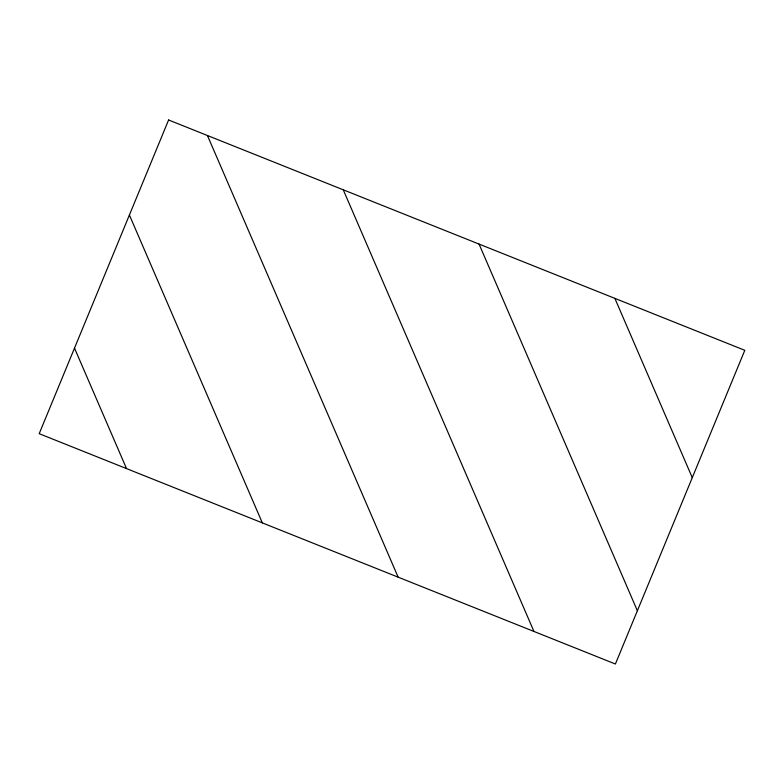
<?xml version="1.0" encoding="UTF-8"?>
<svg xmlns="http://www.w3.org/2000/svg" width="784" height="784" viewBox="0 0 784 784"><rect width="100%" height="100%" fill="white"/><g stroke="black" fill="none" stroke-linecap="round" stroke-linejoin="round"><path stroke-width="1.18" d="M614.872 298.381L692.272 477.642M479.063 244.089L637.372 610.726M343.255 189.806L533.953 631.453M207.437 135.514L398.145 577.171M129.399 215.022L262.336 522.879M74.5 348.116L126.528 468.587M168.599 119.991L39.2 433.689L615.401 664.009L744.8 350.311L168.599 119.991"/></g></svg>
